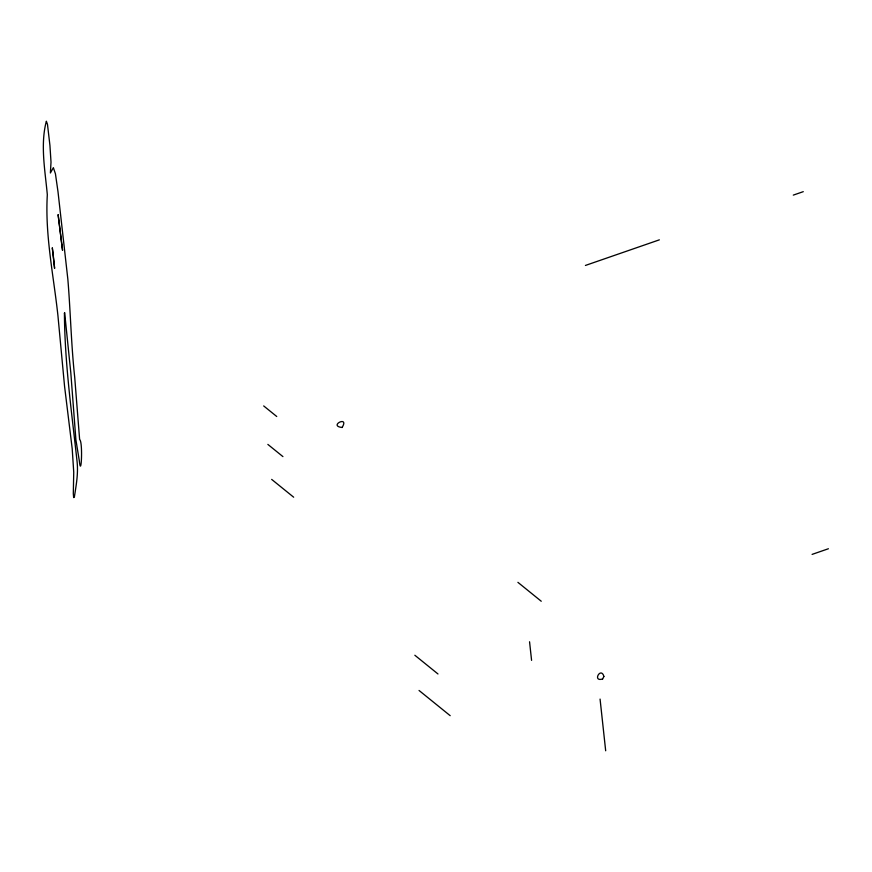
<?xml version="1.0" encoding="UTF-8"?>
<svg xmlns="http://www.w3.org/2000/svg" width="872" height="872" viewBox="0 0 872 872"><rect width="100%" height="100%" fill="white"/><g stroke="black" fill="none" stroke-linecap="round" stroke-linejoin="round"><path stroke-width="1.31" d="M342.107 427.476C327.741 425.863 349.857 414.985 342.086 427.487M602.596 679.005C592.001 682.187 600.884 666.284 603.904 676.389M603.904 676.552L602.552 679.048M585.417 265.448L659.352 239.844M793.291 195.11L803.276 191.666M812.094 554.396L828.4 548.75M517.913 582.343L541.25 601.244M263.682 405.927L276.74 416.5M267.857 444.404L282.92 456.601M271.661 479.393L293.668 497.204M414.843 655.243L437.973 673.969M419.05 690.471L450.181 715.672M600.067 699.082L605.68 750.781M529.555 641.77L531.582 660.366M64.43 313.44C64.702 363.362 71.798 412.794 77.15 462.291C78.284 474.346 76.191 484.974 74.36 497.138L73.673 497.596L73.303 493.683L73.739 472.243L72.202 448.753L64.561 386.296L57.955 315.871C53.639 275.672 44.919 235.342 47.317 194.739C45.235 171.37 40.09 144.741 46.358 121.219L47.48 124.38L49.933 145.45L51.012 162.072L50.391 172.983L53.366 167.675L55.437 173.822L58.01 191.807L67.842 279.182C70.556 311.805 71.166 344.516 74.698 377.173L79.635 439.564C83.004 441.352 81.281 479.567 79.363 461.07L75.908 439.913L70.806 372.736L64.626 312.59L64.43 313.44M61.858 244.999L58.108 214.588L62.555 250.351L61.858 244.999M53.105 253.937L52.298 247.779L54.609 268.38L53.105 253.937"/></g></svg>
